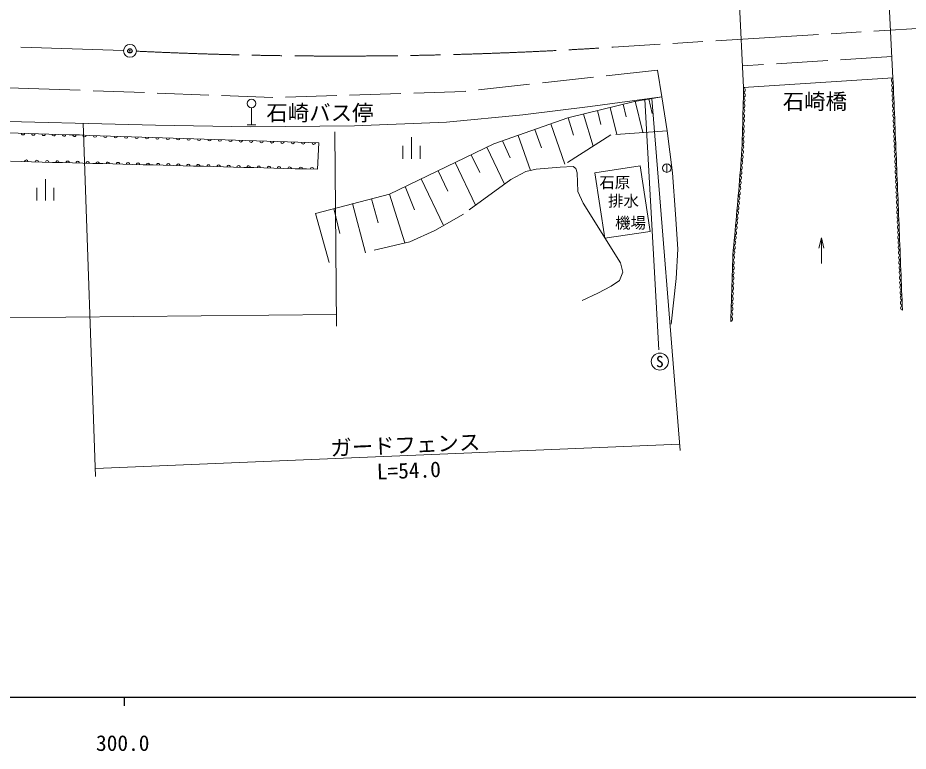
# Model space of a CAD drawing. Units: millimetres, scale not verified. Extents: x 40000 to 680000, y 20000 to 380000.
# Drawn here: x 355600 to 459500, y 198715 to 284244 of the extents above; entities that cross this region are included whole.
import ezdxf
from ezdxf.enums import TextEntityAlignment as Align

# ---------------------------------------------------------------- set-up
doc = ezdxf.new("R2010")
doc.units = ezdxf.units.MM
doc.header["$LTSCALE"] = 1000
doc.header["$PDMODE"] = 32
doc.header["$PDSIZE"] = 500
doc.linetypes.add('CHAIN', pattern=[18.5, 12, -1.5, 3.5, -1.5])
doc.linetypes.add('DASHED', pattern=[7.5, 6, -1.5])
for name, color, linetype, lineweight in [('M-BGD', 7, 'Continuous', 13), ('M-BGD-EXST', 7, 'Continuous', 13), ('M-BMK', 2, 'CHAIN', 13), ('M-BMK-SRVR', 3, 'Continuous', 13), ('M-STR-HTXT', 7, 'Continuous', 13), ('M-STR-STR1', 1, 'Continuous', 13), ('M-TTL-BAND', 7, 'Continuous', 25)]:
    doc.layers.add(name, color=color, linetype=linetype, lineweight=lineweight)
doc.layers.add('M-BMK-HTXT', color=7, linetype='Continuous')
doc.layers.add('M-OTRS', color=6, linetype='Continuous')
doc.styles.add('ＭＳ ゴシック', font='')
doc.styles.get('ＭＳ ゴシック').set_extended_font_data('MS Gothic')

msp = doc.modelspace()

# ---------------------------------------------------------------- linework, layer by layer
at = {"layer": 'M-BGD', "linetype": 'DASHED'}
msp.add_line((457599, 279720), (440171, 278638), dxfattribs=at)
at = {"layer": 'M-BGD'}
for p, q in [((457727, 277261), (457751, 276668)), ((457751, 276668), (457776, 276074)), ((440268, 274919), (440284, 275523)), ((440284, 275523), (440300, 276126)), ((457776, 276074), (457800, 275481)), ((457800, 275481), (457825, 274888)), ((428536, 270860), (427629, 274514)), ((429611, 273081), (429246, 274788)), ((440235, 273712), (440251, 274316)), ((440251, 274316), (440268, 274919)), ((457825, 274888), (457849, 274294)), ((423631, 271802), (423229, 273423)), ((425495, 270651), (424716, 273792)), ((426605, 272697), (426240, 274170)), ((440219, 273108), (440235, 273712)), ((457849, 274294), (457874, 273701)), ((457874, 273701), (457898, 273108)), ((420438, 270553), (419820, 272577)), ((422753, 269291), (421605, 273020)), ((440186, 271901), (440203, 272505)), ((440203, 272505), (440219, 273108)), ((457898, 273108), (457923, 272514)), ((457923, 272514), (457947, 271921)), ((416692, 269084), (415943, 271221)), ((419442, 267169), (417792, 271870)), ((440154, 270694), (440170, 271298)), ((440170, 271298), (440186, 271901)), ((457947, 271921), (457971, 271327)), ((457971, 271327), (457996, 270734)), ((354429, 270836), (355623, 270799)), ((355623, 270799), (356816, 270762)), ((356816, 270762), (358009, 270725)), ((358009, 270725), (359202, 270688)), ((359202, 270688), (360395, 270652)), ((360395, 270652), (361589, 270615)), ((361589, 270615), (362782, 270578)), ((362782, 270578), (363997, 270538)), ((363997, 270538), (365212, 270498)), ((365212, 270498), (366427, 270458)), ((366427, 270458), (367641, 270419)), ((367641, 270419), (368856, 270379)), ((368856, 270379), (370071, 270339)), ((370071, 270339), (371286, 270299)), ((371286, 270299), (372501, 270259)), ((372501, 270259), (373716, 270220)), ((373716, 270220), (374931, 270180)), ((374931, 270180), (376146, 270140)), ((376146, 270140), (377360, 270100)), ((415421, 266426), (413980, 270532)), ((440137, 270090), (440154, 270694)), ((457996, 270734), (458020, 270141)), ((458020, 270141), (458045, 269547)), ((377360, 270100), (378575, 270060)), ((378575, 270060), (379790, 270020)), ((379790, 270020), (381005, 269981)), ((381005, 269981), (382220, 269941)), ((382220, 269941), (383435, 269901)), ((383435, 269901), (384650, 269861)), ((384650, 269861), (385865, 269821)), ((385865, 269821), (387079, 269781)), ((387079, 269781), (388294, 269742)), ((388294, 269742), (389509, 269702)), ((389509, 269702), (390724, 269662)), ((390724, 269662), (390587, 266576)), ((412383, 264853), (410326, 269142)), ((413047, 267901), (412167, 269896)), ((440105, 268883), (440121, 269487)), ((440121, 269487), (440137, 270090)), ((458045, 269547), (458069, 268954)), ((409518, 266196), (408521, 268275)), ((440012, 267683), (440058, 268283)), ((440058, 268283), (440105, 268883)), ((458069, 268954), (458094, 268361)), ((458094, 268361), (458118, 267767)), ((355984, 267488), (354763, 267522)), ((357205, 267454), (355984, 267488)), ((358425, 267420), (357205, 267454)), ((359646, 267386), (358425, 267420)), ((360821, 267356), (359646, 267386)), ((361995, 267325), (360821, 267356)), ((363169, 267295), (361995, 267325)), ((364344, 267264), (363169, 267295)), ((365518, 267234), (364344, 267264)), ((366693, 267203), (365518, 267234)), ((367867, 267173), (366693, 267203)), ((369042, 267142), (367867, 267173)), ((370216, 267112), (369042, 267142)), ((371391, 267081), (370216, 267112)), ((372565, 267050), (371391, 267081)), ((373740, 267020), (372565, 267050)), ((409009, 262378), (406618, 267362)), ((439919, 266483), (439965, 267083)), ((439965, 267083), (440012, 267683)), ((458118, 267767), (458143, 267174)), ((458143, 267174), (458167, 266581)), ((374914, 266989), (373740, 267020)), ((376089, 266959), (374914, 266989)), ((377263, 266928), (376089, 266959)), ((378438, 266898), (377263, 266928)), ((379612, 266867), (378438, 266898)), ((380787, 266837), (379612, 266867)), ((381961, 266806), (380787, 266837)), ((383136, 266776), (381961, 266806)), ((384310, 266745), (383136, 266776)), ((385485, 266715), (384310, 266745)), ((386659, 266684), (385485, 266715)), ((387968, 266648), (386659, 266684)), ((389278, 266612), (387968, 266648)), ((390587, 266576), (389278, 266612)), ((405780, 264019), (404633, 266410)), ((428212, 266968), (422924, 266158)), ((422924, 266158), (424093, 258527)), ((429381, 259338), (428212, 266968)), ((439872, 265883), (439919, 266483)), ((458167, 266581), (458192, 265987)), ((458192, 265987), (458216, 265394)), ((405263, 260023), (402654, 265461)), ((439779, 264682), (439826, 265283)), ((439826, 265283), (439872, 265883)), ((458216, 265394), (458240, 264800)), ((401908, 261857), (400815, 264579)), ((439679, 263505), (439733, 264082)), ((439733, 264082), (439779, 264682)), ((458240, 264800), (458265, 264207)), ((458265, 264207), (458289, 263614)), ((397670, 260349), (396869, 263144)), ((400744, 257992), (398981, 263695)), ((439572, 262349), (439626, 262927)), ((439626, 262927), (439679, 263505)), ((458289, 263614), (458313, 263027)), ((458313, 263027), (458337, 262441)), ((393193, 259098), (392482, 261999)), ((396174, 256826), (394674, 262571)), ((439519, 261772), (439572, 262349)), ((458337, 262441), (458360, 261855)), ((458360, 261855), (458384, 261269)), ((391925, 255704), (390320, 261434)), ((439412, 260616), (439465, 261194)), ((439465, 261194), (439519, 261772)), ((458384, 261269), (458407, 260682)), ((439305, 259461), (439359, 260039)), ((439359, 260039), (439412, 260616)), ((458407, 260682), (458431, 260096)), ((458431, 260096), (458454, 259510)), ((424093, 258527), (429381, 259338)), ((439198, 258306), (439252, 258884)), ((439252, 258884), (439305, 259461)), ((458454, 259510), (458478, 258923)), ((458478, 258923), (458502, 258337)), ((439091, 257151), (439145, 257728)), ((439145, 257728), (439198, 258306)), ((449369, 258581), (449075, 257380)), ((449369, 258581), (449675, 257382)), ((449369, 258581), (449382, 255581)), ((458502, 258337), (458525, 257751)), ((458525, 257751), (458549, 257165)), ((439038, 256573), (439091, 257151)), ((458549, 257165), (458572, 256578)), ((439001, 255380), (439020, 255976)), ((439020, 255976), (439038, 256573)), ((458572, 256578), (458596, 255992)), ((458596, 255992), (458619, 255406)), ((438965, 254187), (438983, 254783)), ((438983, 254783), (439001, 255380)), ((458619, 255406), (458643, 254819)), ((458643, 254819), (458667, 254233)), ((438928, 252994), (438946, 253590)), ((438946, 253590), (438965, 254187)), ((458667, 254233), (458690, 253647)), ((458690, 253647), (458714, 253061)), ((438910, 252397), (438928, 252994)), ((458714, 253061), (458737, 252474)), ((438873, 251204), (438891, 251800)), ((438891, 251800), (438910, 252397)), ((458737, 252474), (458761, 251888)), ((458761, 251888), (458784, 251302)), ((438837, 250011), (438855, 250607)), ((438855, 250607), (438873, 251204)), ((458784, 251302), (458808, 250715)), ((458808, 250715), (458832, 250129)), ((438800, 248818), (438818, 249414)), ((438818, 249414), (438837, 250011))]:
    msp.add_line(p, q, dxfattribs=at)
at = {"layer": 'M-BGD', "linetype": 'DASHED'}
for points in [[(430754, 275046), (430235, 278145), (407809, 275667), (385369, 274949), (359268, 275934), (318696, 277255), (276043, 278657), (260509, 279025), (235934, 279832), (211793, 280609), (194379, 281265), (190842, 278294)], [(431389, 271056), (424799, 270603), (418905, 266825), (416094, 266575), (414870, 266303), (413124, 265396), (407593, 261338), (404260, 259457), (401333, 258133), (397201, 257139)]]:
    msp.add_lwpolyline(points, dxfattribs=at)
at = {"layer": 'M-BGD'}
for points in [[(190842, 278294), (215346, 277394), (225544, 276409), (243229, 275867), (271481, 275054), (301885, 273911), (331937, 272893), (349720, 272284), (371669, 271707), (382802, 271532), (394898, 271654), (405642, 272064), (414529, 272918), (422397, 273913), (430754, 275046)], [(390320, 261434), (398965, 263691), (411167, 269545), (419782, 272568), (427580, 274502), (430754, 275046), (431389, 271056)], [(431832, 248507), (432427, 253830), (432612, 257245), (432366, 261337), (431997, 266168), (431389, 271056)], [(418905, 266825), (420423, 266892), (420713, 266666), (420891, 266182), (420939, 264003), (421585, 262631), (425917, 255688), (426217, 254571), (425808, 253618), (424855, 252965), (423303, 252120), (421451, 251276)]]:
    msp.add_lwpolyline(points, dxfattribs=at)
for centre, radius, start, end in [((457859, 276969), 320, 114.43432, 250.28479), ((457884, 276376), 320, 114.43574, 250.28538), ((440148, 275224), 328, 291.41038, 65.50341), ((440164, 275828), 328, 291.41038, 65.50341), ((457908, 275783), 320, 114.43432, 250.28479), ((457933, 275189), 320, 114.43574, 250.28538), ((440115, 274017), 328, 291.41038, 65.50341), ((440132, 274621), 328, 291.41077, 65.50112), ((457957, 274596), 320, 114.43432, 250.28479), ((440099, 273414), 328, 291.41077, 65.50112), ((457982, 274003), 320, 114.43574, 250.28538), ((458006, 273409), 320, 114.43698, 250.28213), ((440067, 272206), 328, 291.41038, 65.50341), ((440083, 272810), 328, 291.41038, 65.50341), ((458031, 272816), 320, 114.43574, 250.28538), ((458055, 272222), 320, 114.43698, 250.28213), ((440034, 270999), 328, 291.41038, 65.50341), ((440050, 271603), 328, 291.41077, 65.50112), ((458080, 271629), 320, 114.43585, 250.28527), ((458104, 271036), 320, 114.43665, 250.28439), ((356219, 270779), 199, 177.93711, 358.52903), ((357412, 270743), 199, 177.93567, 358.53038), ((358606, 270706), 199, 177.93558, 358.53047), ((359799, 270669), 199, 177.93711, 358.52903), ((360992, 270632), 199, 177.93567, 358.53038), ((362185, 270595), 199, 177.93558, 358.53047), ((363389, 270561), 203, 178.8594, 357.3841), ((364604, 270521), 203, 178.85931, 357.3842), ((365819, 270481), 203, 178.85503, 357.38838), ((367034, 270441), 203, 178.85933, 357.387), ((368249, 270401), 203, 178.85931, 357.3842), ((369464, 270362), 203, 178.85789, 357.38552), ((370679, 270322), 203, 178.8594, 357.3841), ((371894, 270282), 203, 178.85644, 357.38706), ((373108, 270242), 203, 178.85783, 357.38841), ((374323, 270202), 203, 178.8594, 357.3841), ((375538, 270162), 203, 178.85931, 357.3842), ((440018, 270396), 328, 291.41077, 65.50112), ((458128, 270442), 320, 114.43353, 250.28567), ((458153, 269849), 320, 114.43574, 250.28538), ((376753, 270123), 203, 178.85789, 357.38552), ((377968, 270083), 203, 178.85654, 357.38697), ((379183, 270043), 203, 178.85924, 357.38709), ((380398, 270003), 203, 178.85789, 357.38552), ((381613, 269963), 203, 178.8594, 357.3841), ((382827, 269923), 203, 178.85931, 357.3842), ((384042, 269884), 203, 178.85503, 357.38838), ((385257, 269844), 203, 178.85933, 357.387), ((386472, 269804), 203, 178.85931, 357.3842), ((387687, 269764), 203, 178.85931, 357.3842), ((388902, 269724), 203, 178.8594, 357.3841), ((390117, 269684), 203, 178.85654, 357.38697), ((439985, 269188), 328, 291.41038, 65.50341), ((440002, 269792), 328, 291.41038, 65.50341), ((458177, 269256), 320, 114.43432, 250.28479), ((439909, 267993), 326, 288.35484, 62.77621), ((439956, 268593), 326, 288.35484, 62.77621), ((458202, 268662), 320, 114.43574, 250.28538), ((458226, 268069), 320, 114.43432, 250.28479), ((356594, 267468), 204, 359.40215, 177.40221), ((357815, 267434), 204, 359.40215, 177.40221), ((359036, 267400), 204, 359.40215, 177.40221), ((360233, 267375), 196, 357.29851, 179.72534), ((361408, 267345), 196, 357.30005, 179.72388), ((362582, 267314), 196, 357.29852, 179.72241), ((363757, 267284), 196, 357.30005, 179.72388), ((364931, 267253), 196, 357.30137, 179.72248), ((366106, 267222), 196, 357.29852, 179.72241), ((367280, 267192), 196, 357.29997, 179.72395), ((368455, 267161), 196, 357.29852, 179.72241), ((369629, 267131), 196, 357.29998, 179.72102), ((370804, 267100), 196, 357.29851, 179.72534), ((371978, 267070), 196, 357.29998, 179.72102), ((373153, 267039), 196, 357.29852, 179.72241), ((374327, 267009), 196, 357.29997, 179.72395), ((375502, 266978), 196, 357.29852, 179.72241), ((376676, 266948), 196, 357.29998, 179.72102), ((377851, 266917), 196, 357.29851, 179.72534), ((379025, 266887), 196, 357.29998, 179.72102), ((380200, 266856), 196, 357.29851, 179.72534), ((439816, 266793), 326, 288.3542, 62.77874), ((439863, 267393), 326, 288.35379, 62.77711), ((458251, 267476), 320, 114.43574, 250.28538), ((458275, 266882), 320, 114.43432, 250.28479), ((381374, 266826), 196, 357.29997, 179.72395), ((382549, 266795), 196, 357.29852, 179.72241), ((383723, 266765), 196, 357.30005, 179.72388), ((384898, 266734), 196, 357.29851, 179.72534), ((386072, 266704), 196, 357.30005, 179.72095), ((387313, 266647), 219, 3.43814, 173.42222), ((388622, 266611), 219, 3.43814, 173.42222), ((389932, 266575), 219, 3.43821, 173.42214), ((439769, 266192), 326, 288.35484, 62.77621), ((458300, 266289), 320, 114.43574, 250.28538), ((458324, 265695), 320, 114.43698, 250.28213), ((439676, 264992), 326, 288.35484, 62.77621), ((439723, 265592), 326, 288.35484, 62.77621), ((458349, 265102), 320, 114.43585, 250.28527), ((439596, 263804), 310, 285.53938, 63.88935), ((439630, 264392), 326, 288.35115, 62.77974), ((458373, 264509), 320, 114.43698, 250.28213), ((458397, 263915), 320, 114.43585, 250.28527), ((439489, 262648), 310, 285.53963, 63.8891), ((439543, 263226), 310, 285.53715, 63.88961), ((458416, 263325), 315, 113.73816, 250.86616), ((458440, 262739), 315, 113.73734, 250.86706), ((439436, 262071), 310, 285.53626, 63.89032), ((458463, 262153), 315, 113.73816, 250.86616), ((458487, 261566), 315, 113.73734, 250.86706), ((439329, 260915), 310, 285.53981, 63.88694), ((439382, 261493), 310, 285.53938, 63.88935), ((458511, 260980), 315, 113.73816, 250.86616), ((439222, 259760), 310, 285.53893, 63.88765), ((439275, 260338), 310, 285.53963, 63.8891), ((458534, 260394), 315, 113.73734, 250.86706), ((458558, 259808), 315, 113.73816, 250.86616), ((439115, 258605), 310, 285.53981, 63.88694), ((439168, 259183), 310, 285.53938, 63.88935), ((458581, 259221), 315, 113.73734, 250.86706), ((458605, 258635), 315, 113.73816, 250.86616), ((439008, 257450), 310, 285.53893, 63.88765), ((439062, 258027), 310, 285.53963, 63.8891), ((458628, 258049), 315, 113.73724, 250.86717), ((458652, 257462), 315, 113.73816, 250.86616), ((438955, 256872), 310, 285.53715, 63.88961), ((458676, 256876), 315, 113.73692, 250.86944), ((438888, 255682), 323, 290.58578, 65.90018), ((438906, 256278), 323, 290.58539, 65.90249), ((458699, 256290), 315, 113.7355, 250.86883), ((458723, 255704), 315, 113.7355, 250.86883), ((438851, 254489), 323, 290.58539, 65.90249), ((438870, 255085), 323, 290.58313, 65.90283), ((458746, 255117), 315, 113.73468, 250.86972), ((458770, 254531), 315, 113.7355, 250.86883), ((438815, 253296), 323, 290.58322, 65.90275), ((438833, 253892), 323, 290.58578, 65.90018), ((458793, 253945), 315, 113.73468, 250.86972), ((458817, 253358), 315, 113.7355, 250.86883), ((438796, 252699), 323, 290.58322, 65.90275), ((458841, 252772), 315, 113.73468, 250.86972), ((438760, 251506), 323, 290.58586, 65.9001), ((438778, 252102), 323, 290.58547, 65.90241), ((458864, 252186), 315, 113.73816, 250.86616), ((458888, 251600), 315, 113.73734, 250.86706), ((438723, 250313), 323, 290.58322, 65.90275), ((438741, 250909), 323, 290.58322, 65.90275), ((458911, 251013), 315, 113.73816, 250.86616), ((458935, 250427), 315, 113.73734, 250.86706), ((438687, 249120), 323, 290.58586, 65.9001), ((438705, 249716), 323, 290.58547, 65.90241)]:
    msp.add_arc(centre, radius, start, end, dxfattribs=at)
at = {"layer": 'M-BGD-EXST'}
for p, q in [((430419, 245530), (428782, 274721)), ((382878, 271763), (382878, 273763)), ((382378, 271763), (383378, 271763)), ((401533, 270316), (401533, 267816)), ((400533, 269316), (400533, 267816)), ((402533, 269316), (402533, 267816)), ((431335, 267223), (431335, 266223)), ((358818, 265432), (358818, 262932)), ((357818, 264432), (357818, 262932)), ((359818, 264432), (359818, 262932))]:
    msp.add_line(p, q, dxfattribs=at)
for centre, radius in [((382878, 274263), 500), ((431335, 266723), 500), ((430514, 244151), 1000)]:
    msp.add_circle(centre, radius, dxfattribs=at)
at = {"layer": 'M-BMK'}
for p, q in [((367938, 280416), (269527, 283595)), ((467480, 283439), (425083, 280820))]:
    msp.add_line(p, q, dxfattribs=at)
msp.add_arc((393161, 770569), 490788, 267.22929, 273.7293, dxfattribs=at)
at = {"layer": 'M-BMK-SRVR'}
msp.add_circle((368687, 280391), 750, dxfattribs=at)
at = {"layer": 'M-OTRS'}
msp.add_point((368687, 280391), dxfattribs=at)
at = {"layer": 'M-STR-HTXT'}
for p, q in [((429601, 274848), (432908, 233772)), ((363233, 271954), (364681, 230746)), ((392608, 270947), (392807, 248298)), ((270063, 248409), (392795, 249646)), ((364649, 231665), (432847, 234523))]:
    msp.add_line(p, q, dxfattribs=at)
at = {"layer": 'M-STR-STR1'}
for p, q in [((457135, 288597), (457727, 277261)), ((440300, 276126), (439718, 287424)), ((440300, 276126), (457727, 277261))]:
    msp.add_line(p, q, dxfattribs=at)
at = {"layer": 'M-TTL-BAND'}
for p, q in [((40000, 205000), (579000, 205000)), ((368000, 205000), (368000, 204000))]:
    msp.add_line(p, q, dxfattribs=at)

# ---------------------------------------------------------------- texts
at = {"layer": 'M-BGD-EXST', "style": 'ＭＳ ゴシック'}
msp.add_text('S', height=1320, dxfattribs=at).set_placement((430514, 244151), align=Align.MIDDLE_CENTER)
at = {"layer": 'M-BMK-HTXT', "style": 'ＭＳ ゴシック'}
for s, height, p in [('石崎橋', 1833, (448614, 274497)), ('石崎バス停', 1833, (390855, 273169)), ('石原', 1320, (425262, 265044)), ('排水', 1320, (426268, 262887)), ('機場', 1320, (427102, 260328))]:
    msp.add_text(s, height=height, dxfattribs=at).set_placement(p, align=Align.MIDDLE_CENTER)
at = {"layer": 'M-STR-HTXT', "style": 'ＭＳ ゴシック'}
for s, p in [('ガードフェンス', (400814, 234431)), ('L=54.0', (401224, 231459))]:
    msp.add_text(s, height=1833, rotation=2.401, dxfattribs=at).set_placement(p, align=Align.MIDDLE_CENTER)
at = {"layer": 'M-TTL-BAND', "style": 'ＭＳ ゴシック'}
msp.add_text('300.0', height=1833, dxfattribs=at).set_placement((367844, 198195), align=Align.BOTTOM_CENTER)

doc.saveas('drawing.dxf')
